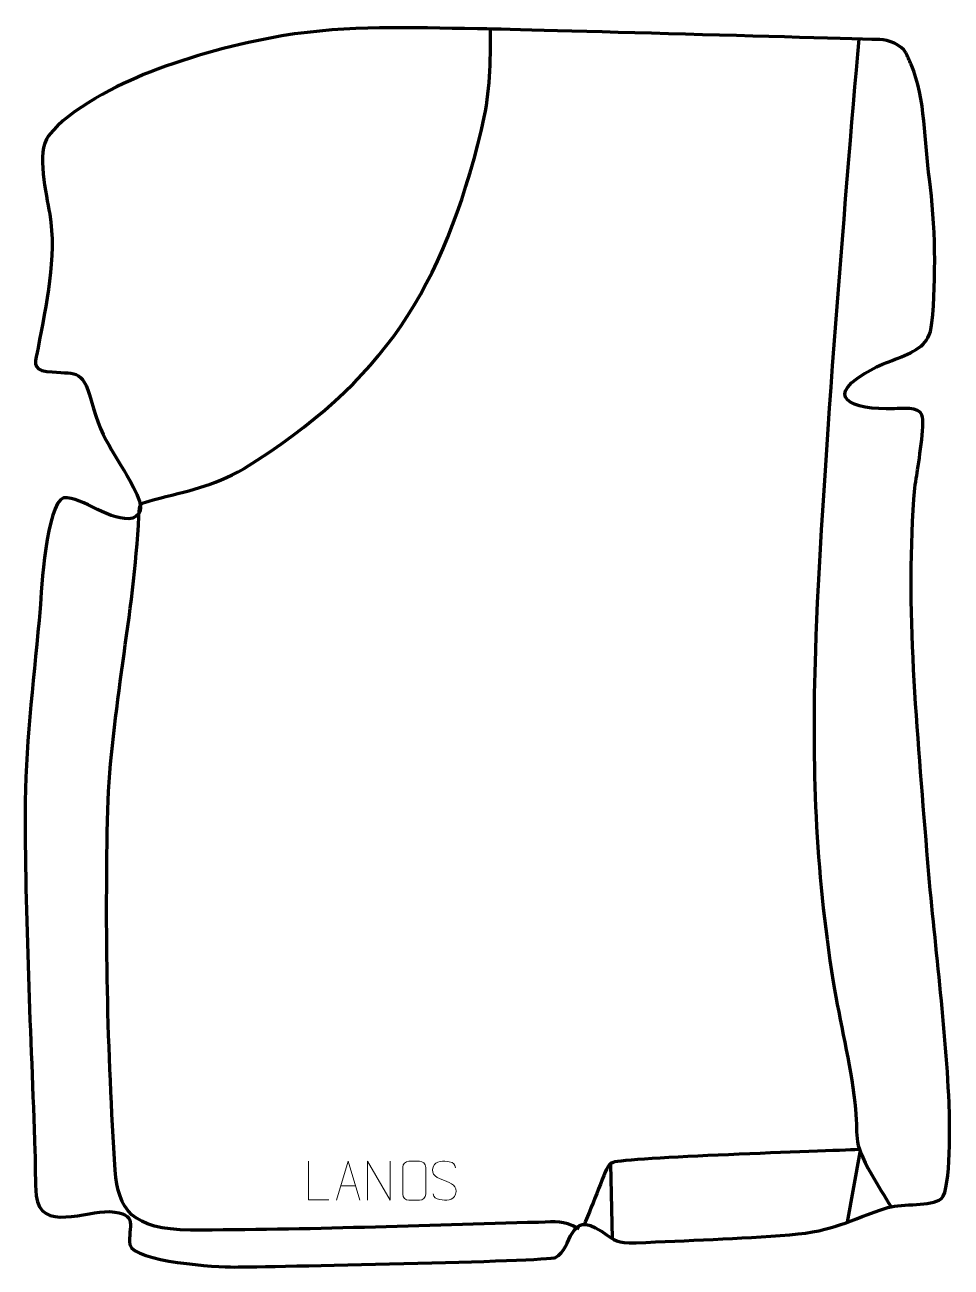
# Model space of a CAD drawing. Header units: millimetres. Extents: x -566 to 30, y 108 to 907.
import ezdxf

# ---------------------------------------------------------------- set-up
doc = ezdxf.new("R2010")
doc.units = ezdxf.units.MM
doc.header["$MEASUREMENT"] = 0
doc.layers.add('layer 2', color=7, linetype='Continuous')
doc.layers.add('layer 3', color=7, linetype='Continuous')

msp = doc.modelspace()

# ---------------------------------------------------------------- linework, layer by layer
at = {"layer": 'layer 2', "color": 142, "lineweight": 158}
for points, knots in [([(-209.056, 132.649), (-220.733, 138.4328), (-222.4311, 137.1456), (-235.1159, 136.8097), (-235.1159, 136.8097), (-309.6874, 134.8307), (-384.3912, 131.8267), (-458.9879, 131.853), (-458.9879, 131.853), (-496.7444, 132.2299), (-505.5559, 145.0136), (-507.3743, 170.3514), (-507.3743, 170.3514), (-512.5642, 246.7182), (-514.0531, 325.4644), (-512.218, 401.9897), (-512.218, 401.9897), (-510.0417, 465.5168), (-495.302, 527.2207), (-492.2379, 590.9071), (-492.2379, 590.9071), (-491.8006, 599.9955), (-491.2693, 598.9366), (-482.9813, 601.2439), (-482.9813, 601.2439), (-460.2559, 607.5704), (-445.5885, 609.3462), (-424.4688, 621.5894), (-424.4688, 621.5894), (-334.6782, 677.0078), (-296.5122, 737.621), (-271.8197, 839.2539), (-271.8197, 839.2539), (-266.4896, 861.1921), (-266.0636, 878.2093), (-265.9344, 900.2058), (-265.9344, 900.2058), (-265.9182, 901.6874), (-265.9021, 903.1691), (-265.8859, 904.6508)], [0, 0, 0, 0, 0.09090909, 0.09090909, 0.09090909, 0.09090909, 0.18181818, 0.18181818, 0.18181818, 0.18181818, 0.27272727, 0.27272727, 0.27272727, 0.27272727, 0.36363636, 0.36363636, 0.36363636, 0.36363636, 0.45454545, 0.45454545, 0.45454545, 0.45454545, 0.54545455, 0.54545455, 0.54545455, 0.54545455, 0.63636364, 0.63636364, 0.63636364, 0.63636364, 0.72727273, 0.72727273, 0.72727273, 0.72727273, 0.81818182, 0.81818182, 0.81818182, 0.81818182, 1, 1, 1, 1]), ([(-29.1481, 897.611), (-37.8893, 795.8567), (-53.6209, 606.4237), (-57.0236, 504.3741), (-57.0236, 504.3741), (-59.3468, 428.9461), (-57.2035, 365.7965), (-45.5644, 291.3557), (-45.5644, 291.3557), (-41.3526, 265.8661), (-34.4672, 239.2459), (-31.5743, 213.8685), (-31.5743, 213.8685), (-28.8907, 190.3269), (-34.2559, 191.0361), (-20.7033, 167.3121), (-20.7033, 167.3121), (-16.7483, 160.3885), (-12.4626, 153.5774), (-8.3383, 146.7456)], [0, 0, 0, 0, 0.16666667, 0.16666667, 0.16666667, 0.16666667, 0.33333333, 0.33333333, 0.33333333, 0.33333333, 0.5, 0.5, 0.5, 0.5, 0.66666667, 0.66666667, 0.66666667, 0.66666667, 1, 1, 1, 1]), ([(-29.4039, 183.5814), (-48.9706, 182.642), (-179.6242, 178.5626), (-187.1968, 175.3099), (-187.1968, 175.3099), (-191.1407, 173.6159), (-191.8848, 169.8817), (-195.3015, 161.4046), (-195.3015, 161.4046), (-198.505, 153.4563), (-201.5643, 145.4747), (-204.789, 137.5302), (-204.789, 137.5302), (-204.789, 137.5302), (-205.0722, 136.8324), (-205.0722, 136.8324), (-205.0722, 136.8324), (-205.0722, 136.8324), (-205.6386, 135.4368), (-205.6386, 135.4368)], [0, 0, 0, 0, 0.16666667, 0.16666667, 0.16666667, 0.16666667, 0.33333333, 0.33333333, 0.33333333, 0.33333333, 0.5, 0.5, 0.5, 0.5, 0.66666667, 0.66666667, 0.66666667, 0.66666667, 1, 1, 1, 1])]:
    msp.add_open_spline(points, degree=3, knots=knots, dxfattribs=at)
at = {"layer": 'layer 2', "color": 250, "lineweight": 9}
for points, knots in [([(-370.0893, 151.2696), (-370.0893, 151.2696), (-383.0384, 151.2696), (-383.0384, 151.2696), (-383.0384, 151.2696), (-383.0384, 151.2696), (-383.0384, 176.2232), (-383.0384, 176.2232)], [0, 0, 0, 0, 0.33333333, 0.33333333, 0.33333333, 0.33333333, 1, 1, 1, 1]), ([(-365.0091, 151.1164), (-365.0091, 151.1164), (-357.6381, 176.0699), (-357.6381, 176.0699), (-357.6381, 176.0699), (-357.6381, 176.0699), (-350.0682, 151.1164), (-350.0682, 151.1164)], [0, 0, 0, 0, 0.33333333, 0.33333333, 0.33333333, 0.33333333, 1, 1, 1, 1]), ([(-345.2122, 151.1691), (-345.2122, 151.1691), (-345.2122, 176.1226), (-345.2122, 176.1226), (-345.2122, 176.1226), (-345.2122, 176.1226), (-330.5574, 151.1691), (-330.5574, 151.1691), (-330.5574, 151.1691), (-330.5574, 151.1691), (-330.5574, 176.1226), (-330.5574, 176.1226)], [0, 0, 0, 0, 0.25, 0.25, 0.25, 0.25, 0.5, 0.5, 0.5, 0.5, 1, 1, 1, 1]), ([(-318.565, 176.0691), (-316.2393, 176.0691), (-313.9132, 176.0691), (-311.5871, 176.0691), (-311.5871, 176.0691), (-309.6405, 176.1047), (-307.6491, 174.6131), (-307.6224, 172.1755), (-307.6224, 172.1755), (-307.6228, 166.4286), (-307.6228, 160.6813), (-307.6224, 154.9336), (-307.6224, 154.9336), (-307.7622, 152.6102), (-309.4394, 151.1306), (-311.5871, 151.1198), (-311.5871, 151.1198), (-313.919, 151.1202), (-316.2509, 151.1202), (-318.5824, 151.1198), (-318.5824, 151.1198), (-320.5074, 151.0144), (-322.4795, 152.8989), (-322.4683, 154.9162), (-322.4683, 154.9162), (-322.468, 160.6863), (-322.468, 166.456), (-322.4683, 172.2253), (-322.4683, 172.2253), (-322.4641, 174.3634), (-320.7174, 176.0826), (-318.565, 176.0691)], [0, 0, 0, 0, 0.11111111, 0.11111111, 0.11111111, 0.11111111, 0.22222222, 0.22222222, 0.22222222, 0.22222222, 0.33333333, 0.33333333, 0.33333333, 0.33333333, 0.44444444, 0.44444444, 0.44444444, 0.44444444, 0.55555556, 0.55555556, 0.55555556, 0.55555556, 0.66666667, 0.66666667, 0.66666667, 0.66666667, 0.77777778, 0.77777778, 0.77777778, 0.77777778, 1, 1, 1, 1]), ([(-295.6982, 163.7661), (-299.9465, 165.2365), (-304.8546, 167.0323), (-302.8495, 172.5526), (-302.8495, 172.5526), (-301.346, 176.6925), (-296.1324, 176.304), (-292.5288, 175.7029), (-292.5288, 175.7029), (-289.6682, 175.2257), (-288.8035, 174.0125), (-288.4929, 171.9284)], [0, 0, 0, 0, 0.25, 0.25, 0.25, 0.25, 0.5, 0.5, 0.5, 0.5, 1, 1, 1, 1]), ([(-295.6982, 163.766), (-291.6796, 162.1193), (-286.6501, 160.231), (-288.4841, 154.8707), (-288.4841, 154.8707), (-289.9439, 150.6043), (-294.8547, 150.861), (-298.5808, 151.4157), (-298.5808, 151.4157), (-301.3308, 151.8255), (-302.5517, 153.039), (-302.9297, 155.1512)], [0, 0, 0, 0, 0.25, 0.25, 0.25, 0.25, 0.5, 0.5, 0.5, 0.5, 1, 1, 1, 1])]:
    msp.add_open_spline(points, degree=3, knots=knots, dxfattribs=at)
at = {"layer": 'layer 2', "color": 142, "lineweight": 158}
for points in [[(-28.4183, 181.858), (-28.4183, 181.858), (-36.6275, 136.8355), (-36.6275, 136.8355)], [(-188.8888, 174.3128), (-188.8888, 174.3128), (-187.8008, 126.4568), (-187.8008, 126.4568)]]:
    msp.add_open_spline(points, degree=3, dxfattribs=at)
at = {"layer": 'layer 2', "color": 250, "lineweight": 9}
msp.add_open_spline([(-362.2865, 160.3658), (-362.2865, 160.3658), (-352.7908, 160.3658), (-352.7908, 160.3658)], degree=3, dxfattribs=at)
at = {"layer": 'layer 3', "color": 242, "lineweight": 158}
msp.add_open_spline([(1.1225, 888.7713), (2.4055, 886.3334), (3.5442, 883.7833), (4.6481, 881.2067), (4.6481, 881.2067), (14.0438, 859.2755), (12.9922, 831.1325), (16.4158, 807.4636), (16.4158, 807.4636), (20.162, 779.0793), (20.8375, 743.6351), (17.9987, 715.143), (17.9987, 715.143), (17.1452, 706.5761), (14.3302, 703.215), (11.0341, 700.2273), (11.0341, 700.2273), (2.7639, 693.7411), (-9.6419, 690.9292), (-19.5073, 685.8663), (-19.5073, 685.8663), (-54.5831, 667.2929), (-33.7663, 659.0411), (-6.3973, 659.8828), (-6.3973, 659.8828), (-1.9574, 660.0194), (9.7207, 661.381), (11.546, 655.927), (11.546, 655.927), (13.5828, 649.8413), (9.3691, 624.7168), (8.1595, 616.9881), (8.1595, 616.9881), (7.7477, 614.2936), (7.3181, 611.5998), (6.9331, 608.9014), (6.9331, 608.9014), (0.5287, 533.2016), (8.8565, 451.5361), (14.7215, 375.6851), (14.7215, 375.6851), (19.0337, 321.8465), (26.5749, 267.2222), (29.0363, 213.4357), (29.0363, 213.4357), (29.3935, 202.9346), (30.3556, 158.3562), (24.2227, 152.0847), (24.2227, 152.0847), (16.7233, 146.787), (0.0976, 149.2538), (-10.289, 146.259), (-10.289, 146.259), (-36.1757, 138.2142), (-44.1309, 131.2321), (-73.3851, 128.8519), (-73.3851, 128.8519), (-106.2694, 126.3143), (-139.2753, 125.0881), (-172.2241, 123.6487), (-172.2241, 123.6487), (-185.9552, 123.6953), (-184.5695, 124.393), (-194.6425, 131.1373), (-194.6425, 131.1373), (-216.088, 145.4958), (-213.0144, 119.7758), (-224.1132, 114.2746), (-224.1132, 114.2746), (-229.2607, 111.7233), (-410.5867, 108.2728), (-430.7148, 108.1004), (-430.7148, 108.1004), (-441.8114, 108.0054), (-494.8652, 111.2817), (-498.067, 122.3702), (-498.067, 122.3702), (-499.577, 133.7106), (-491.3502, 142.6666), (-511.192, 143.687), (-511.192, 143.687), (-525.5911, 144.4276), (-555.9238, 130.434), (-558.2525, 153.8873), (-558.2525, 153.8873), (-559.1104, 162.5268), (-558.7458, 173.4784), (-559.0651, 182.5255), (-559.0651, 182.5255), (-561.684, 257.187), (-565.5897, 333.0479), (-565.3654, 407.6777), (-565.3654, 407.6777), (-564.959, 448.4355), (-559.1622, 490.7147), (-555.7755, 531.5245), (-555.7755, 531.5245), (-554.845, 543.3416), (-551.8934, 598.5538), (-540.6565, 602.7083), (-540.6565, 602.7083), (-528.4479, 603.3811), (-509.7859, 586.482), (-496.1665, 589.5314), (-496.1665, 589.5314), (-488.8862, 592.5134), (-490.9889, 598.9817), (-493.4994, 604.8984), (-493.4994, 604.8984), (-505.1094, 629.0407), (-515.6111, 636.7739), (-522.8221, 665.1062), (-522.8221, 665.1062), (-529.1082, 686.9266), (-532.9728, 681.6152), (-551.3822, 683.8832), (-551.3822, 683.8832), (-561.5884, 685.1405), (-558.6443, 690.4501), (-557.0556, 699.1603), (-557.0556, 699.1603), (-551.9674, 726.9153), (-544.8897, 757.0424), (-549.6033, 785.2287), (-549.6033, 785.2287), (-551.7286, 797.6491), (-558.4466, 824.9072), (-550.3656, 835.3471), (-550.3656, 835.3471), (-536.8282, 852.8363), (-505.5461, 868.3048), (-485.2123, 876.3031), (-485.2123, 876.3031), (-458.3044, 886.8875), (-428.7373, 894.5174), (-400.2815, 899.6656), (-400.2815, 899.6656), (-355.876, 906.7315), (-318.7624, 904.834), (-274.4369, 904.1724), (-274.4369, 904.1724), (-270.4187, 904.3142), (-66.2097, 898.6726), (-15.5232, 897.2249), (-15.5232, 897.2249), (-9.9644, 897.0662), (-1.5941, 893.9335), (1.1225, 888.7713)], degree=3, knots=[0, 0, 0, 0, 0.02631579, 0.02631579, 0.02631579, 0.02631579, 0.05263158, 0.05263158, 0.05263158, 0.05263158, 0.07894737, 0.07894737, 0.07894737, 0.07894737, 0.10526316, 0.10526316, 0.10526316, 0.10526316, 0.13157895, 0.13157895, 0.13157895, 0.13157895, 0.15789474, 0.15789474, 0.15789474, 0.15789474, 0.18421053, 0.18421053, 0.18421053, 0.18421053, 0.21052632, 0.21052632, 0.21052632, 0.21052632, 0.23684211, 0.23684211, 0.23684211, 0.23684211, 0.26315789, 0.26315789, 0.26315789, 0.26315789, 0.28947368, 0.28947368, 0.28947368, 0.28947368, 0.31578947, 0.31578947, 0.31578947, 0.31578947, 0.34210526, 0.34210526, 0.34210526, 0.34210526, 0.36842105, 0.36842105, 0.36842105, 0.36842105, 0.39473684, 0.39473684, 0.39473684, 0.39473684, 0.42105263, 0.42105263, 0.42105263, 0.42105263, 0.44736842, 0.44736842, 0.44736842, 0.44736842, 0.47368421, 0.47368421, 0.47368421, 0.47368421, 0.5, 0.5, 0.5, 0.5, 0.52631579, 0.52631579, 0.52631579, 0.52631579, 0.55263158, 0.55263158, 0.55263158, 0.55263158, 0.57894737, 0.57894737, 0.57894737, 0.57894737, 0.60526316, 0.60526316, 0.60526316, 0.60526316, 0.63157895, 0.63157895, 0.63157895, 0.63157895, 0.65789474, 0.65789474, 0.65789474, 0.65789474, 0.68421053, 0.68421053, 0.68421053, 0.68421053, 0.71052632, 0.71052632, 0.71052632, 0.71052632, 0.73684211, 0.73684211, 0.73684211, 0.73684211, 0.76315789, 0.76315789, 0.76315789, 0.76315789, 0.78947368, 0.78947368, 0.78947368, 0.78947368, 0.81578947, 0.81578947, 0.81578947, 0.81578947, 0.84210526, 0.84210526, 0.84210526, 0.84210526, 0.86842105, 0.86842105, 0.86842105, 0.86842105, 0.89473684, 0.89473684, 0.89473684, 0.89473684, 0.92105263, 0.92105263, 0.92105263, 0.92105263, 0.94736842, 0.94736842, 0.94736842, 0.94736842, 1, 1, 1, 1], dxfattribs=at)

doc.saveas('drawing.dxf')
